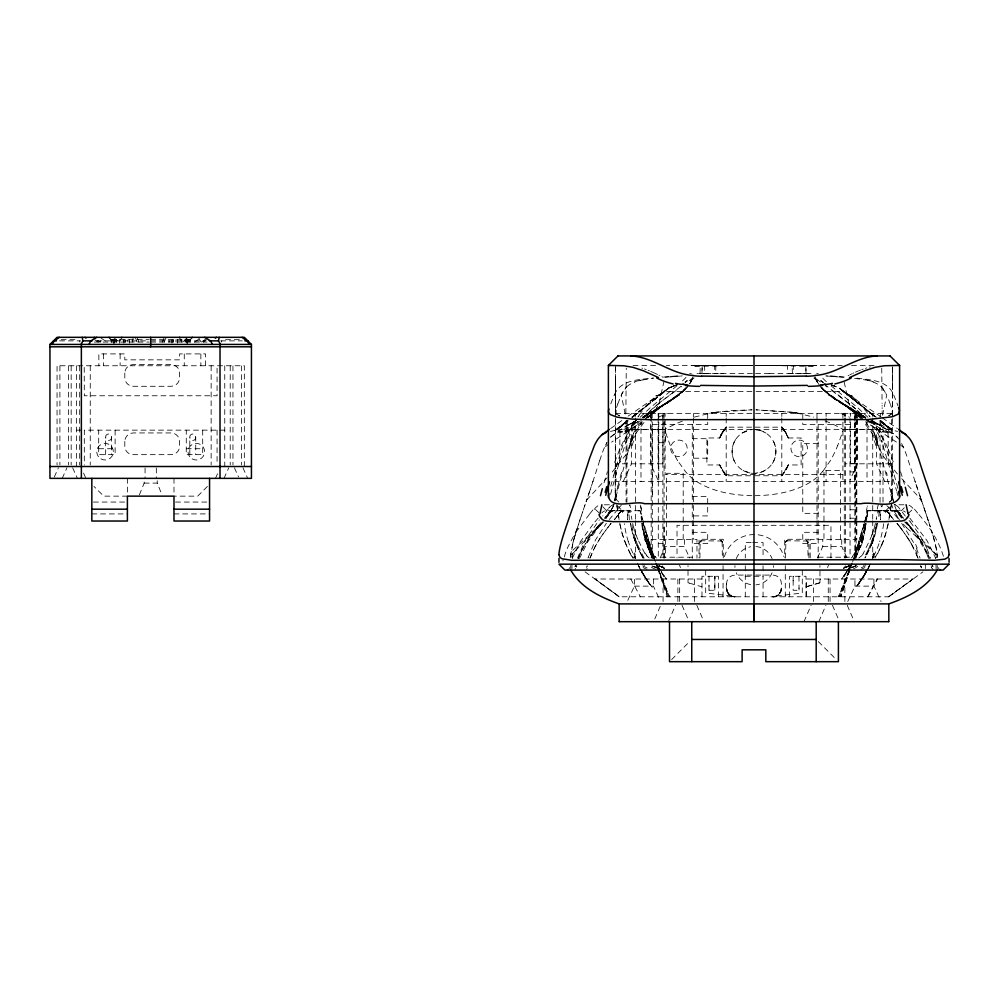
<?xml version="1.0" encoding="UTF-8"?>
<svg xmlns="http://www.w3.org/2000/svg" width="999" height="999" viewBox="0 0 999 999"><rect width="100%" height="100%" fill="white"/><g stroke="black" fill="none" stroke-linecap="round" stroke-linejoin="round"><path stroke-width="0.75" stroke-dasharray="5 3.75" d="M615.546 380.432L615.521 415.247M615.496 365.422L615.247 500.287L615.584 366.945M626.935 502.285L626.947 420.454M651.186 418.481L651.186 413.361L651.186 558.091M652.359 494.38L652.359 424.463L707.692 424.463L707.692 413.361M662.886 463.686L662.886 420.991M662.886 419.468L662.886 413.361L662.886 417.407M664.073 558.179L664.073 524.425M664.073 424.463L664.073 420.766M714.872 578.608L714.872 576.273L714.872 590.284L708.953 590.284L709.003 585.614M714.697 369.518L714.697 365.422M715.908 365.422L715.609 373.614M726.585 583.566C725.187 589.335 728.234 596.94 735.064 596.79A8.467 8.467 0 0 1 726.598 588.311L726.585 583.566A8.479 8.479 0 0 1 735.064 575.074L772.901 575.087A8.479 8.479 0 0 1 781.38 583.566C782.791 589.348 779.682 596.915 772.901 596.79A8.479 8.479 0 0 0 781.38 588.311C781.493 592.919 777.409 596.703 772.901 596.79M793.156 580.943L793.156 576.273L793.156 590.284L799 590.284L799.025 587.949M854.794 488.836L854.794 422.602M854.794 421.066L854.794 413.361L854.794 558.154M857.542 419.48L857.542 463.811L849.999 479.957M857.542 417.957C858.978 414.772 856.343 411.576 859.053 413.998M880.057 502.31L880.057 420.604M881.742 368.119L882.08 403.459M882.142 413.361L882.142 412.487M883.004 502.172L883.004 422.789M888.348 463.811L888.061 430.944M891.358 419.43L891.358 500.474A86.563 22.852 38.7 0 1 889.585 502.31M892.494 415.247L892.419 366.945L892.444 387.949M892.369 415.796L892.507 365.422M891.308 414.073L890.708 414.585L891.358 413.361M892.394 410.564L892.507 413.361L891.483 407.567M937.224 568.543L937.249 565.471M937.312 557.767L936.675 549.875L933.428 536.987M105.657 454.657L105.657 437.237C105.22 432.929 112.013 432.929 111.576 437.237L111.576 454.657M189.81 454.657L189.81 437.237C189.373 432.929 196.166 432.929 195.729 437.237L195.729 454.657M111.576 437.237C111.826 441.658 105.132 441.421 105.657 437.237M195.729 437.237C196.066 441.595 189.323 441.483 189.81 437.237M892.494 493.981L892.419 498.139L892.494 416.795M617.807 486.163L615.584 498.139L618.631 501.985M111.039 341.471L111.076 339.685M115.984 341.471L116.021 339.685M752.409 373.614L700.049 373.539L700.249 365.422M627.434 519.505L628.021 510.701L627.472 519.567M615.496 497.215L615.559 496.191A26.149 26.149 0 0 1 613.149 506.456M880.131 417.145L880.531 413.361M892.494 411.775L892.494 413.361M884.802 481.593L876.498 463.811L876.498 423.938L872.127 420.766M866.158 516.133L865.821 518.793M865.821 524.725L866.021 523.176M865.933 523.888L865.309 528.196M866.47 519.555L867.307 513.761L867.182 514.56M935.301 558.216A107.917 20.242 33.3 0 0 937.362 555.531L935.451 544.355L931.255 529.882M866.895 516.508L853.583 558.666L864.135 523.538M876.56 516.695L876.248 518.643M867.007 515.746L867.095 515.109M633.603 433.366A56.706 49.113 11.9 0 0 630.781 441.371L614.86 500.936M876.448 523.339L876.248 524.575M888.91 519.505L891.208 505.944M615.634 495.704L613.086 506.768L606.381 518.044M865.296 528.259L864.048 534.777M865.196 528.858L864.272 533.716M865.134 523.326L861.9 536.538M699.912 557.979L700.162 541.633M785.589 557.979L785.851 541.633M781.38 588.311L780.731 591.558L778.895 594.305L776.148 596.141M875.736 527.41L875.261 529.707A126.848 102.048 -1.1 0 1 874.4 533.366L874.113 534.265M893.143 500.936L877.222 441.371L881.38 421.079M882.579 415.284L886.737 394.992L881.368 386.688L882.142 387.487M652.359 558.091L652.222 413.361L655.856 409.478L658.915 404.145L663.823 382.043M875.361 523.301L875.261 523.776A126.848 102.048 -1.1 0 1 874.4 527.435L874.113 528.346M615.634 410.477L615.809 412.874L616.52 407.567M888.049 524.463L884.015 539.198L877.085 554.957M864.073 534.652L862.212 541.533M610.539 494.355L617.981 466.87L626.51 440.696L625.948 442.12L631.855 431.518L639.535 421.428M854.295 557.879L863.91 535.364L863.173 538.286M617.882 485.839L621.266 473.314M133.204 337.325L132.293 342.058M572.914 542.907L570.666 554.745L573.638 540.234M573.014 542.532L574.575 536.987M573.751 539.847L575.749 533.091M621.341 473.076L621.59 472.202M613.798 475.099L614.323 473.314A200.287 11.176 -69.7 0 1 624.138 441.408M855.119 554.495L864.21 523.476M864.51 522.415L867.931 510.739M574.7 536.563L576.598 530.357M864.585 522.052L867.681 511.663M576.898 565.859L576.573 566.883M575.761 565.734L575.511 566.458M854.232 558.129L862.674 540.022L858.016 552.372M564.385 556.893C566.858 545.666 574.65 536.75 577.971 525.998M576.898 529.408L579.308 521.89M599.762 460.464L602.022 453.621A57.13 16.808 -82.9 0 1 604.495 447.415L606.98 442.445L604.495 447.415L607.879 444.755M846.303 429.52L843.456 429.52L837.686 445.654M599.725 460.576L591.995 484.353M588.011 557.979L588.236 557.305M578.458 524.487L580.731 517.557M588.249 557.267L595.516 539.897L606.356 523.276M862.112 541.845L861.9 542.469M579.645 520.829L582.442 512.425M577.447 558.204L585.526 539.597L599.375 519.88M616.558 407.467L617.782 403.958M699.974 542.082L700.624 541.121M785.651 542.082L786.313 541.121M581.281 515.884L583.753 508.553M593.081 481.081L587.974 496.253M850.024 569.243L840.808 596.79L850.137 568.931M590.372 489.198L591.183 486.788M619.942 430.944L619.655 463.811M589.572 491.57L586.213 501.373M583.241 510.064L587.187 498.563M584.477 506.418L585.227 504.233M872.689 532.854L873.438 530.606A118.169 95.529 1.7 0 0 874.212 528.359M872.689 538.773L873.438 536.525A118.169 95.529 1.7 0 0 874.212 534.29M614.585 462.4L619.767 449.113A171.778 86.826 -39.5 0 1 627.085 434.59L635.376 420.754M827.584 567.607L828.471 565.122M624.15 441.371L629.695 430.107L637.05 420.567M854.133 557.517L865.658 525.874L852.646 561.663M617.807 403.883L622.34 392.595L626.635 386.688L621.266 394.992L625.436 415.284M850.499 567.519L852.11 563.136M873.238 540.247L877.634 523.201L875.486 533.304A118.194 94.443 0.1 0 1 873.988 538.136L872.614 541.858M871.877 535.114L871.515 536.051A162.2 131.418 3.7 0 1 870.079 539.535L863.623 552.672A26.099 19.755 72.9 0 1 863.036 553.633M871.877 541.046L871.515 541.982A162.2 131.418 3.7 0 1 870.079 545.466M590.009 558.104L595.092 546.528L602.06 535.164M860.676 540.022L857.704 547.202M860.676 545.953L859.377 549.188M572.277 558.216L580.257 541.808L594.193 522.727M589.959 558.129L593.656 549.413M873.026 540.784L871.977 543.468M876.485 424.001L869.305 420.829M162.437 342.058L164.273 337.325M164.273 342.058L166.121 337.325M579.445 558.466L588.011 541.408L602.709 521.977M872.626 557.679L874.162 553.746L872.402 558.279M578.209 558.678L580.831 552.385M578.359 558.179L579.957 554.308M852.085 563.074L838.511 596.79L849.812 568.893M872.402 542.395L869.405 549.3M676.198 390.472L659.377 402.784L656.306 408.853L646.977 419.006M850.374 567.507L851.51 564.71M750.524 475.761L726.198 475.761A36.076 36.076 0 0 1 719.617 464.96L706.892 464.96L706.892 437.974L719.617 437.974L726.198 427.172L754.008 427.172M139.373 494.83L144.168 483.104L144.168 480.731M858.366 551.535L855.706 557.767M857.142 548.551L855.132 553.046M857.142 554.482L856.031 557.03M871.752 543.993L869.03 550.087M854.457 557.729L863.91 535.364M870.104 545.466L867.894 550.374M654.77 618.943L660.701 605.269M668.393 621.678L675.499 605.269M803.983 621.678L811.101 605.269M818.793 621.678L825.898 605.269M881.43 545.766L874.762 558.491M719.617 437.974L726.198 427.172A36.076 36.076 0 0 0 719.617 437.974L721.091 434.677L720.566 435.764M54.271 477.047L58.417 467.819M62.213 478.359L66.945 467.819M215.472 478.359L218.431 471.778M224.001 478.359L228.746 467.819M614.323 394.992C620.391 379.445 639.622 379.782 653.446 377.897M120.18 340.871L120.729 339.672M580.282 553.658L581.68 550.674M633.491 433.329L634.79 430.656M854.495 558.041L862.674 540.022M873.713 556.431L877.359 548.064A154.97 123.614 -0.8 0 0 879.644 541.658M623.201 481.593L631.505 463.811L631.505 423.938L635.876 420.766M627.797 600.349L634.44 586.126L634.44 579.008M660.089 557.966L665.434 546.54L684.39 546.54L689.722 557.966M817.444 557.966L822.776 546.54L822.776 539.423M850.986 565.084L848.388 570.654L851.073 565.172L847.639 570.267M847.751 601.535L854.944 586.126L854.944 579.008M873.588 556.693L872.901 558.129L877.022 555.094M867.844 550.461L863.873 558.179M869.08 549.962L866.183 555.756M868.905 550.349L865.546 556.893M581.518 550.936L589.01 538.124L598.326 525.736M854.432 558.329L861.15 544.63L854.145 558.354M866.108 572.589L858.341 584.477L867.594 569.318L857.08 585.913L866.108 572.589L869.205 566.271M868.081 568.556L870.728 563.161M594.205 548.376L599.949 538.436M581.98 549.974L584.54 545.204M867.532 569.393L857.741 585.189L864.297 575.474L867.594 569.205L863.598 576.535L855.656 587.337M868.168 568.131L869.455 565.596M847.839 570.716L850.636 565.222M870.229 564.198L868.243 568.044L869.567 565.546L868.256 567.956L869.567 565.546L868.855 566.908M867.594 596.79L877.184 579.008M867.981 596.79L877.572 579.008M735.651 439.473C730.956 446.578 730.956 456.356 735.651 463.461M772.352 463.461C777.06 456.356 777.06 446.578 772.352 439.473M863.598 576.535L867.544 569.318M690.621 382.442L693.244 377.098M847.889 570.791L850.798 565.484M854.445 558.828L858.091 552.185L855.019 557.542M865.996 556.081L865.109 557.642M846.553 572.29L844.242 576.311L846.653 572.415M847.314 570.953L850.399 565.596M865.421 557.105L864.884 558.029M867.282 569.605L862.075 578.621L867.344 569.505M721.653 433.616L725.212 428.334M584.815 544.73L585.676 543.306M722.265 432.567L722.901 431.531M847.464 571.116L850.698 565.921M891.945 413.324L892.144 412.987A74.5 16.821 23.6 0 1 891.32 413.861M575.911 532.167L589.672 513.936M587.137 541.046L588.199 539.41M689.697 383.716L693.031 377.172M600.574 537.474L609.815 524.737M846.565 571.678L841.67 579.07L846.79 571.528M847.377 570.441L850.636 565.521M588.711 538.623L589.922 536.838M637.874 416.933L638.423 416.108M689.61 383.891L691.783 380.681L690.072 382.929M639.26 414.885L647.989 403.509L655.519 396.591M602.609 534.44L611.176 523.239M590.746 535.651L599.85 524.8A116.096 116.096 0 0 0 602.522 521.928M843.418 568.169L845.691 565.859M606.218 518.256L613.211 506.481A50.45 50.45 0 0 1 607.205 516.221L605.706 518.219M608.366 508.741L602.734 516.033M607.342 514.572L607.554 514.285A31.518 10.465 -85.3 0 1 608.291 513.399A33.367 11.039 -85.1 0 1 611.001 511.163M608.366 514.672L605.731 518.256M723.563 430.532L726.198 427.172M606.78 515.309L605.481 517.132M631.942 423.351L631.568 424.051L638.698 420.829M605.594 516.933L604.607 518.306M617.906 509.253L609.278 519.517M617.794 515.322L615.534 518.206M605.406 517.232L604.845 517.981M617.694 515.409L616.358 517.157M598.164 518.119L594.268 522.652M643.993 422.477L635.764 433.554L629.745 443.993L633.378 437L625.599 455.144L610.689 473.913M596.153 528.371L596.703 527.684M615.571 518.206L614.41 519.63L615.047 518.856M596.89 527.46L597.652 526.535M603.109 522.215L584.427 541.933M685.976 377.36L685.476 377.959A40.922 2.273 -37.4 0 1 682.879 380.557L681.655 381.68M610.064 524.5L611.026 523.389M822.739 471.453L830.294 460.764A117.932 117.932 0 0 0 837.637 445.629M586.663 500.087L607.142 477.734M597.939 526.248L601.598 522.002L600.624 523.164M603.446 521.815L570.704 555.494A107.917 20.242 -33.3 0 0 572.702 558.216M688.885 384.952L682.105 392.07L671.902 399.95M700.262 541.483L701.685 540.771L721.515 541.021M785.951 541.483L787.374 540.771L807.192 541.021M852.771 556.643L852.472 556.98A23.676 19.181 62.4 0 1 851.223 558.079M610.551 437.237L614.722 433.616L619.243 432.08M891.445 500.362L889.147 502.097M589.81 513.773L594.243 508.279L600.874 514.547M643.119 417.445L654.495 406.843L683.878 384.028M683.666 390.522L684.952 389.498L674.899 397.427L686.588 387.412M904.257 507.742L901.46 510.701L867.994 510.701L879.744 510.801M654.832 410.564L676.698 396.416L686.962 387.287C674.55 400.449 657.841 408.379 642.657 417.744L653.284 411.451M647.265 413.986L659.377 402.784M640.109 417.282L649.924 408.004L676.885 385.851M647.864 413.361L650.012 411.213M610.751 437.013L621.653 428.908L633.978 421.79L624.912 427.097L630.519 423.838M885.738 510.701L890.584 505.769M207.392 486.438L197.702 496.141L173.988 496.141M685.114 382.617L687.175 380.731L684.34 382.592M572.614 553.546L578.446 547.777M671.64 659.565L689.622 641.57M111.051 342.257L114.023 339.298M682.255 391.933L686.925 387.325M595.704 528.971L572.614 550.461L572.614 558.229M687.874 386.401L681.643 392.357L686.837 387.387M908.228 513.498L913.76 508.279L918.755 514.398M182.78 342.058L187.812 337.325M187.812 342.058L192.844 337.325M631.705 417.207L668.831 388.149L632.779 416.683M647.901 417.582L666.171 402.897L649.562 413.574M625.099 430.756L637.724 421.029M610.464 431.443L617.394 429.745L628.171 420.891M632.929 416.983L664.61 391.358M682.105 392.07L668.531 402.06L649.999 413.274L651.435 412.5M661.413 393.456L662.699 392.782A180.607 1.736 -24.8 0 0 663.448 392.357L668.643 388.311M627.409 421.191L616.745 429.832L627.509 421.178M632.142 417.357L664.123 391.421L666.42 391.62A151.224 0.699 -1 0 0 668.156 391.645M632.28 417.332L664.735 391.433L632.429 416.933M627.634 420.716L615.671 430.157L627.896 420.529M661.45 406.268L652.509 413.361L661.45 406.268L649.987 413.361L667.207 402.909M676.947 395.879L683.84 390.472L663.061 405.082L677.509 395.454M614.747 430.394L626.897 420.941M668.331 388.561L626.91 416.958M645.654 418.281L658.166 408.841M701.985 579.008L594.967 579.008L619.205 596.79L888.823 596.79L922.901 571.865M664.035 391.446L668.781 387.899L676.398 385.015L668.756 387.924M888.798 596.79L912.974 579.008L806.368 579.008L806.368 596.79M189.323 339.623L187.625 340.871L187.625 344.43M681.817 386.363L681.093 386.888M636.625 425.224L627.322 431.106L621.003 432.817M642.432 421.803L611.563 442.095M638.486 421.191L636.126 422.877L638.648 421.079M643.181 417.794L664.884 404.071M643.181 417.944L676.073 396.491L644.954 416.483M888.386 596.79L912.999 579.008M610.576 428.571L625.649 417.844M658.166 408.616L672.814 399.25L649.987 413.361L675.187 397.627L658.166 408.628L665.671 403.671M194.53 342.058L200.25 338.112M201.398 342.058L207.118 338.112M644.255 417.232L643.456 417.757M203.184 342.058L206.743 339.685M687.175 380.731L685.114 382.105L685.764 381.843M890.309 414.872L888.685 415.734L890.022 415.047M664.347 404.408L679.57 394.805L650.099 413.361M643.331 417.182L669.592 401.498M663.948 404.533L649.55 413.361L650.436 412.912M642.619 417.869L659.902 407.604M644.018 417.058L652.959 411.6L652.06 412.15M663.798 404.607L648.776 413.986M656.318 396.079L660.951 393.706M657.754 408.866L656.917 409.353M661.7 429.52L664.547 429.52L675.461 423.976A145.267 145.267 0 0 1 680.007 422.065L683.004 420.904M656.081 409.84L656.705 409.478M643.543 417.058L657.017 409.265M634.727 421.441L636.688 420.304A26.936 1.261 -28.5 0 1 635.164 421.166M848.988 565.671L843.793 568.056M865.821 565.696L860.788 567.994M626.348 426.036L635.364 421.041M647.664 414.597L643.219 417.045M647.265 414.61L655.819 409.94M643.056 416.858L653.421 411.226M647.065 414.735L646.241 415.172M644.03 416.358L642.632 417.107M742.007 433.116L750.012 429.907M765.996 469.817L762.075 471.853L755.331 473.276M856.767 565.671L849.824 568.169A48.264 36.176 31.3 0 0 851.273 567.744M847.589 566.57L845.579 567.457M848.089 375.661L849.038 375.187M700.774 541.021L701.685 540.771A1.773 1.773 0 0 0 699.912 542.544M786.45 541.021L787.374 540.771A1.773 1.773 0 0 0 785.589 542.544M855.431 565.971L855.581 565.896A33.741 26.636 44 0 0 855.856 565.609M849.987 374.712L851.885 373.801M658.766 417.058L667.27 413.361M852.821 373.364L853.77 372.927M855.444 372.177L857.929 371.116M668.781 387.899L676.685 385.04M858.566 370.854L860.476 370.092M855.619 566.233L851.21 567.619M853.458 566.833L851.947 567.382M861.75 369.605L863.111 369.118M845.491 567.482L844.118 567.956M756.106 391.596L839.834 391.645A151.224 0.699 1 0 0 841.583 391.62L843.993 391.458L875.861 417.357M865.371 368.344L866.807 367.894M628.558 429.882L625.174 430.731M677.222 384.727L673.351 385.926L676.473 384.94M806.443 586.7L820.341 582.717L820.341 579.008M805.993 586.838L807.379 586.538M807.342 586.438L817.881 583.329M694.23 417.12L711.463 412.912M677.472 384.69L668.893 387.987L676.573 385.015M818.006 583.291L819.954 582.717L819.954 565.646M851.26 567.794L849.937 568.144M628.746 429.832L630.144 429.682A216.933 1.461 0.6 0 1 632.704 429.582M869.43 367.145L870.391 366.895M638.636 380.819L640.209 380.444M676.81 385.015L673.801 385.726M622.777 431.281L619.892 431.93M709.64 413.261L710.351 413.124M642.607 379.957L653.346 378.346M711.138 412.962L714.123 412.475M711.625 412.874L713.398 412.575M623.438 510.751L623.326 510.764A35.627 11.863 -85.7 0 0 619.88 512.524M843.83 391.521L875.998 417.42L843.268 391.433L875.574 416.933M612.2 510.751L612.275 510.739A28.059 9.391 -87.1 0 1 612.612 510.701L614.435 510.701M713.636 412.537L731.106 410.664L752.097 409.827L715.696 412.25M887.312 432.767L881.018 431.256L872.115 425.761M809.153 373.414L768.343 373.614M809.502 373.376L810.988 373.376M689.735 373.389L691.345 373.364M680.494 376.074L680.656 376.061A55.207 2.135 -2.3 0 0 682.205 375.874M676.822 376.386L675.661 376.473M697.015 373.376L698.501 373.376M663.761 377.06L674.725 376.111A48.127 2.198 -2.6 0 0 680.931 375.387M776.46 596.003L802.284 593.006L802.284 570.079M670.541 376.86L671.303 376.81M617.394 429.745L658.016 429.508M816.658 373.364L818.268 373.389M851.685 396.079L845.304 392.782A180.607 1.736 24.8 0 1 844.555 392.357L839.172 388.149L876.31 417.207M624.25 510.701L618.98 510.701M612.799 510.701L612.512 510.714A27.073 9.066 -87.2 0 0 612.087 510.776A33.566 11.201 -86.2 0 0 607.504 513.811M632.729 429.582L649.1 429.483M755.082 495.704C775.037 495.317 795.891 491.833 812.799 480.606A50.749 50.749 0 0 0 822.676 471.403M705.968 373.651L718.493 373.601M695.167 366.009L752.459 365.434L666.42 365.422M706.38 373.651L705.344 373.663M694.667 365.896L752.484 365.434L691.558 365.459M699.625 373.651L704.969 373.663M900.499 513.811A33.566 11.201 86.2 0 0 895.916 510.714A27.073 9.066 87.2 0 0 895.491 510.714L895.354 510.714A28.059 9.391 87.1 0 1 895.691 510.726L895.778 510.751M694.455 365.859L752.472 365.422L692.27 365.522M639.547 510.714L606.543 510.701A33.766 11.351 -84.2 0 0 601.835 512.899M888.498 513.161L888.336 512.986A36.214 11.963 84.9 0 0 887.861 512.512L887.524 512.225A35.527 11.788 85.2 0 0 885.276 510.914L885.102 510.864A35.115 11.726 86.3 0 0 884.527 510.776L883.765 510.701L885.414 510.739L883.166 510.701L895.604 510.726M849.987 429.508L857.629 429.483M858.903 429.483L875.274 429.582M613.536 510.689A33.991 11.364 -86.4 0 1 613.973 510.701L615.396 510.701M628.908 510.701L628.908 510.701A29.296 1.523 83.9 0 0 628.521 512.637M894.929 510.701L892.144 510.701M61.176 339.685L75.799 339.685M111.051 339.685L149.188 339.685M150.699 339.685L190.334 339.685L190.347 341.471M225.587 339.685L240.21 339.685M59.54 340.871L80.669 340.871M96.778 340.871L148.351 340.871M150.699 340.871L205.482 340.871M220.717 340.871L242.282 340.871M79.92 342.058L79.583 340.871M94.306 342.058L149.201 342.058M150.699 342.058L207.08 342.058M221.191 342.058L221.803 340.871M812.836 366.009L755.556 365.434L816.782 365.434M633.079 365.422L657.317 365.422M813.348 365.896L755.519 365.434L842.132 365.422M851.485 365.422L874.887 365.422M82.705 365.759L57.055 365.759L57.055 464.96M755.594 373.614L769.917 373.614M788.611 373.601L802.659 373.663M751.897 391.596L668.618 391.645M615.559 413.361L892.332 413.361M858.141 413.361L829.994 395.142L844.942 405.082M850.062 424.463L802.771 424.463L802.771 413.361M755.157 427.172L781.805 427.172L783.266 428.933M751.585 429.545L651.036 429.52M755.207 429.545L884.377 429.545L891.021 429.782L897.539 431.443M76.623 430.144L82.855 430.144M224.763 430.144L84.316 430.144L84.316 464.997M787.936 436.85L788.386 437.974L781.805 427.172A36.076 36.076 0 0 1 788.386 437.974L801.111 437.974L801.111 464.96L788.386 464.96A36.076 36.076 0 0 1 781.805 475.761L754.008 475.761M692.282 438.686L707.692 438.686L707.692 458.191L692.282 458.191M658.291 442.682L665.396 442.682L665.396 424.463M818.181 443.419L802.771 443.419L802.771 513.349L818.181 513.349M98.689 448.726L115.122 448.726M186.264 448.726L202.697 448.726M850.062 463.436L854.794 463.436M662.325 463.811L616.108 463.811L616.096 481.593L891.895 481.593L891.907 463.811L845.691 463.811M850.062 471.903L854.794 471.903M842.894 474.475L665.109 474.475L665.109 417.944M144.168 483.104L157.218 483.104L162.013 494.83M127.397 496.141L103.684 496.141L93.993 486.438M692.282 496.416L707.692 496.416L707.692 515.909L692.282 515.909M93.382 502.06L125.849 502.06M175.537 502.06L208.004 502.06M604.358 504.782L613.973 504.782A33.991 11.364 -86.4 0 0 613.536 504.77M903.97 504.782L894.167 504.782A34.003 11.351 85.4 0 1 894.442 504.857L894.505 504.807A33.641 11.251 86.7 0 1 894.979 504.857M850.062 509.752L854.794 509.752M868.006 510.701L886.288 510.701M873.301 510.714L878.633 510.701M880.131 510.701L880.968 510.701M881.405 510.701L882.329 510.701M887.249 510.701L888.273 510.701M894.679 510.701L901.46 510.701A33.766 11.351 84.2 0 1 905.331 512.125M91.833 513.911L127.397 513.911M173.988 513.911L209.553 513.911M850.062 518.231L854.794 518.231M692.282 532.317L707.692 532.317L707.692 543.406L692.282 543.406M818.181 532.317L802.771 532.317L802.771 543.406L818.181 543.406M651.186 539.423L696.977 539.423L696.977 558.091M751.211 542.582L745.291 542.582L745.291 558.066M752.697 542.582L763.061 542.582L763.061 558.066M658.291 543.406L665.396 543.406M822.776 546.54L841.732 546.54L847.065 557.966M692.282 557.205L658.291 557.205L658.291 424.463M818.181 557.205L850.062 557.205L849.999 413.361M745.291 576.273L763.061 576.273M634.44 586.126L653.396 586.126L660.039 600.349M854.944 586.126L873.913 586.126L881.106 601.535M813.548 365.859L755.531 365.422L815.733 365.522M755.531 365.422L816.458 365.459M719.867 373.601L723.288 373.614M883.778 510.701L889.06 510.714M893.506 510.701L894.03 510.701A34.003 11.351 85.4 0 1 894.442 510.776L894.505 510.739A33.641 11.251 86.7 0 1 894.979 510.789M802.996 373.663L809.04 373.651M883.69 510.701L896.278 510.864M751.847 495.691C732.242 495.179 711.8 491.645 695.204 480.606A50.749 50.749 0 0 1 685.326 471.403L677.709 460.764M884.103 510.701L884.227 510.714A35.152 11.801 85.6 0 1 889.51 514.11M836.7 376.81L837.462 376.86M731.505 596.003L705.681 593.006L705.681 570.079M700.049 373.539L699.337 373.476M844.242 377.06L833.278 376.111A48.127 2.198 2.6 0 1 827.072 375.387M832.342 376.473L831.193 376.386M827.821 376.111L826.735 376.011M755.331 429.657L762.075 431.081L765.996 433.116M856.942 378.134C870.129 379.845 888.086 380.244 893.68 394.992M854.657 378.346L865.396 379.957M792.307 412.25L755.906 409.827L793.393 412.4M793.281 412.387L796.378 412.874M794.492 412.562L796.091 412.824M796.203 412.849L798.85 413.361M796.54 412.912L813.773 417.12M750.012 473.026L742.007 469.817M726.947 590.746C727.934 594.318 731.48 596.603 735.064 596.79M879.257 429.832L877.859 429.682A216.933 1.461 -0.6 0 0 875.299 429.582M867.794 380.444L869.367 380.819M888.273 431.968L893.468 433.728L897.851 437.724M888.198 431.955L879.42 429.882M831.318 385.04L839.222 387.899L844.005 391.471M831.193 385.015L839.26 387.924M894.979 504.895L895.291 504.982A33.941 11.301 85.7 0 1 896.041 505.194M894.979 510.814L895.291 510.901A33.941 11.301 85.7 0 1 896.041 511.126M657.642 568.044L652.347 566.233M658.728 568.156L651.236 565.671M657.754 567.894L656.793 567.619M806.58 540.796L807.704 541.483M720.903 540.796L722.027 541.483M831.53 384.94L839.197 387.949M831.842 385.077L834.49 385.839M689.572 583.179L701.985 586.838M689.435 583.141L688.011 582.717L688.011 565.646M664.61 568.181L662.2 567.37M832.08 385.127L834.652 385.926M659.515 566.108L664.173 568.056M641.92 368.119L642.632 368.344M644.442 368.956L646.253 369.605M655.444 567.17L653.821 566.545M824.999 420.904L827.996 422.065A145.267 145.267 0 0 1 832.554 423.976L843.456 429.52M822.239 381.843L822.889 382.105L820.828 380.731L822.901 382.617M647.215 567.994L642.182 565.696M844.167 405.032L851.061 409.215L831.305 396.416L821.078 387.325L832.816 397.627L857.629 412.987M648.164 370.342L649.437 370.854M840.733 413.361L849.337 417.107M650.711 371.378L652.559 372.177M653.046 372.39L658.016 374.712M663.024 377.235L661.937 376.698M658.965 375.187L659.927 375.661M618.856 502.097L615.846 499.125L615.509 493.981M838.386 401.286L865.371 417.107M877.971 424.026L881.655 426.036M854.595 411.226L864.947 416.858M844.18 382.043L848.838 403.459L851.223 408.154L855.506 413.361L841.695 402.784L850.599 409.215L842.332 403.671L860.476 414.473M865.346 417.357L857.179 412.849M858.653 413.474L850.599 408.991L857.592 412.924M850.599 409.028L859.952 414.185M876.061 423.351L877.035 424.138L871.652 420.479L879.445 424.825M618.169 415.159L619.567 415.846L618.094 415.122M856.88 412.674L852.372 410.102M877.484 423.838L883.091 427.097L874.025 421.79L894.068 434.115L898.85 439.036M819.13 384.952L814.859 377.585C824.799 397.727 847.901 405.844 865.384 417.757L838.411 401.498L850.986 409.265M852.209 410.015L851.398 409.54M848.101 407.604L865.946 417.919M858.016 413.361L832.816 397.627L837.512 400.774M871.652 420.479L873.276 421.441M855.057 411.6L863.985 417.058L843.119 404.071L863.985 417.058M871.702 422.777L866.995 419.38M865.396 417.869L841.832 402.897L860.102 417.582M843.656 404.408L828.433 394.805L863.049 416.483L862.474 416.108M820.828 380.731L823.663 382.592M842.045 403.259L823.051 389.498L833.116 397.427L831.93 396.491C851.223 408.591 873.488 419.368 882.055 442.12L881.493 440.696L896.665 490.996M94.643 339.685L98.202 342.058M729.008 594.243L731.817 596.141M896.44 442.095L865.571 421.803M852.484 396.591L860.014 403.509L868.743 414.885M101.136 338.112L106.856 342.058M97.702 340.484L99.987 342.058M870.291 421.029L882.829 430.731M881.093 416.958L839.36 388.311M882.354 417.844L897.427 428.571M594.967 579.008L619.168 596.79M585.064 571.865L619.58 596.79M831.805 390.472L855.731 409.053M826.91 386.888L825.486 385.839M830.494 395.454L831.056 395.879L824.163 390.472L831.056 395.879M836.101 399.95L825.898 392.07M112.637 340.035L113.761 340.871L113.761 344.43M112.737 340.122L112.063 339.623M855.494 413.361L846.553 406.268L862.349 418.281M881.106 420.941L893.256 430.394M846.553 406.268L850.599 409.415M843.443 391.645L875.224 416.683M880.107 420.529L892.332 430.157L880.369 420.716M900.124 444.755L903.508 447.415A57.13 16.808 82.9 0 1 905.981 453.633L907.392 457.817M843.456 391.358L875.723 417.332M839.672 388.561L843.618 391.783M831.118 385.851L858.079 408.004L867.894 417.282M807.342 541.121L807.991 542.082M721.653 541.121L722.314 542.082M826.348 381.68L825.124 380.557A40.922 2.273 37.4 0 1 822.527 377.959L821.615 376.848M824.125 384.028L853.508 406.843L865.796 418.406M647.702 556.755L646.778 555.831M616.758 414.135L617.295 414.585L615.921 413.074A74.5 16.821 -23.6 0 0 616.683 413.861M113.574 337.325L118.606 342.058M108.541 337.325L113.574 342.058M821.166 387.387L826.36 392.357L820.129 386.401M857.017 410.264L857.791 411.014M857.854 411.076L858.678 411.888M857.991 411.213L859.877 413.099M821.041 387.287L825.748 391.933M858.803 412.013L860.738 413.986M818.306 641.57L836.3 659.565M185.389 337.325L190.334 342.257M937.299 555.494L904.557 521.815M906.73 527.847L935.389 553.958L935.389 558.391M617.419 505.769L622.265 510.701M861.026 419.006L851.697 408.853L848.626 402.784M888.498 507.242L888.336 507.067A36.214 11.963 84.9 0 0 887.861 506.593L887.587 506.343A35.527 11.788 85.2 0 0 886.775 505.719M901.76 478.683L918.306 496.503L921.902 501.698M821.415 387.412L824.337 390.522M602.822 506.755L606.543 510.701M896.902 523.301L898.988 525.774M897.314 473.913L882.404 455.144L874.625 437L878.258 443.993L872.252 433.554L864.01 422.477M897.127 523.551L900.611 527.834M918.905 514.56C929.694 526.935 938.823 541.071 943.618 556.893M920.191 539.984L907.354 523.139M908.066 523.926L910.126 526.311M655.419 556.83L655.431 556.855A21.99 17.607 -67.1 0 1 655.007 556.381M907.716 523.551L906.368 522.002L907.154 522.902M870.953 420.567L879.744 432.417L883.853 441.371A200.287 11.176 69.7 0 1 893.668 473.264L894.205 475.099M905.344 522.04L910.164 527.659M905.269 516.033L899.15 508.091A32.93 10.902 85.1 0 0 898.638 507.542L898.363 507.142A33.591 11.139 85.2 0 0 896.041 505.319M888.923 507.717L898.538 519.28M888.923 513.648L893.531 519.542M910.314 526.535L911.076 527.46M893.581 519.592L890.371 515.534M909.115 520.467L910.164 521.74M882.791 388.211L886.862 395.304M911.263 527.684L911.812 528.371M910.189 521.765L918.818 533.666L924.874 544.118A322.053 158.441 0.6 0 1 927.06 549.013M910.189 527.697L918.818 539.585L924.874 550.037A322.053 158.441 0.6 0 1 927.06 554.932M781.805 427.172L784.44 430.532M909.839 518.119L926.86 540.384L935.726 558.216M814.772 377.098L816.683 381.231M912.187 528.833L919.892 539.535M899.312 526.173L907.392 537.387M899.088 513.936L902.01 517.907M782.791 428.334L786.35 433.616M900.873 528.184L901.41 528.871M903.421 518.319L901.36 515.559M903.158 517.981L902.596 517.232M901.672 529.22L910.027 541.52L914.722 550.287M901.722 523.376L914.722 544.355M890.271 515.409L889.497 514.348M652.31 587.337L643.668 575.474L638.761 566.271M633.241 558.491L631.056 555.232M901.647 515.946L900.524 514.373A31.518 10.465 85.3 0 0 899.687 513.399A33.367 11.039 85.1 0 0 896.965 511.163M198.464 337.325L200.974 342.058M662.312 565.859L663.798 567.969M901.622 518.044C893.381 509.178 893.218 497.152 890.196 486.163M897.801 517.37L896.777 515.859M656.917 565.234L660.327 570.267M661.188 571.528L666.296 579.07L661.4 571.678M869.58 416.108L870.141 416.933M727.235 591.558L726.585 588.311L727.235 591.558L729.07 594.305M660.589 570.441L657.167 565.484M641.87 572.589L649.625 584.477L640.371 569.318L650.886 585.913L640.446 569.393M920.204 540.009L929.794 558.678M907.679 537.824L908.253 538.711M644.767 553.284L637.899 539.547M920.316 540.184L921.115 541.421M872.639 420.754L880.931 434.59A171.778 86.826 39.5 0 1 888.261 449.113M908.69 539.398L911.862 544.667M921.328 541.77L926.91 551.898M657.28 565.921L660.501 571.116M661.313 572.415L663.723 576.311L661.425 572.29M785.114 431.531L785.751 432.567M643.119 558.029L641.97 556.081M643.144 558.129L642.544 557.105M644.13 558.179L637.899 545.466M640.684 569.605L645.903 578.621L640.384 569.205M649.712 551.81L652.959 557.542M657.567 565.596L660.651 570.953M642.457 556.893L638.811 549.825M911.937 544.792L918.006 558.129M630.781 579.008L640.371 596.79M785.576 432.28L788.386 437.974M817.382 382.442L814.972 377.172M649.874 552.185L653.521 558.828L645.292 540.022L653.733 558.129M641.82 555.819L639.822 551.923M901.597 443.506L903.508 447.415L901.985 444.243M653.109 553.496L648.451 542.807M653.221 557.529L647.664 546.915L648.975 549.962M639.11 566.908L638.398 565.546L639.722 568.031L637.737 564.198M873.213 430.656L874.512 433.329M630.981 555.094L626.573 545.766M638.511 565.596L639.797 568.131M656.93 565.372L659.577 570.654L656.98 565.084M722.115 541.633L722.377 557.979M807.804 541.633L808.054 557.979M637.25 563.161L639.884 568.556M639.285 550.749L639.66 551.523M638.923 549.962L634.015 538.136A118.194 94.443 -0.1 0 1 632.517 533.304L630.332 523.201L630.694 525.124M638.686 549.562L636.9 545.591M652.522 558.204L651.211 555.369M927.134 552.385L929.607 558.179M652.347 557.842L650.511 553.696M180.657 339.672L181.206 340.871M645.292 540.022L653.471 558.041M242.969 467.819L247.702 478.359M234.44 467.819L238.586 477.047M83.541 473.089L85.914 478.359M72.64 467.819L77.385 478.359M888.236 449.113L893.418 462.4M847.227 605.269L854.345 621.678M832.429 605.269L839.547 621.678M696.84 605.269L703.945 621.678M682.03 605.269L689.148 621.678M649.2 550.499L649.562 551.436M649.075 550.312L649.4 551.061M641.945 523.176L644.055 535.364L653.671 557.879M649.5 551.211L649.987 552.335M651.136 555.107L650.112 552.759M648.801 549.55L648.451 548.738M636.663 545.067L635.564 542.395M644.055 535.364L653.508 557.729M927.122 549L930.581 558.254M927.122 554.932L928.558 558.466M916.358 548.064L920.067 558.179M916.358 553.983L918.081 558.329M670.317 445.654L664.547 429.52M656.455 564.71L657.592 567.507M655.881 563.074L669.455 596.79L658.154 568.893L668.231 596.79L658.004 568.98M888.623 399.725L890.196 403.883M635.352 541.858L634.939 540.784M633.803 553.746L635.576 558.279M137.113 337.325L138.948 342.058M135.265 337.325L137.113 342.058M647.589 540.671L642.881 523.326M647.589 546.59L643.331 531.718M655.319 561.663L642.669 528.259L654.258 558.878M636.126 535.114L636.638 536.438A163.711 132.73 -4 0 0 637.936 539.535M636.126 541.046L636.638 542.37A163.711 132.73 -4 0 0 637.936 545.466M634.74 540.247L634.34 539.16M655.856 563.136L657.467 567.519M890.446 404.558L891.445 407.467M679.545 565.122L680.419 567.607M634.153 538.623L630.806 525.986M635.314 532.854L633.753 527.834M635.314 538.773L633.753 533.766A126.448 101.711 1.2 0 1 632.779 529.707M921.34 500.087L918.705 492.357M920.816 498.563L925.374 511.838M922.564 503.608L923.413 506.106M920.291 497.027L916.008 484.353M924.05 507.954L930.344 526.985M925.761 513.011L926.722 515.884M917.894 489.985L907.542 458.254M657.829 568.931L667.157 596.79M927.097 517.007L928.358 520.829M914.922 481.081L915.471 482.729M653.571 556.193L654.382 558.666L641.146 516.958L653.571 556.193L640.147 511.051A25.986 0.699 83.9 0 1 640.996 515.009M931.38 566.733L931.08 565.784M928.708 521.89L931.692 531.281M932.454 566.458L932.242 565.734M932.254 533.091L931.98 532.192M932.791 534.865L933.316 536.563M920.741 566.346L920.641 566.021M886.413 472.202L886.662 473.076M886.737 473.314L886.925 473.976M887.299 475.299L887.112 474.637M644.555 537.237L644.255 536.001M896.965 492.182L897.726 495.429M632.742 529.707L631.555 523.339M619.954 524.463L622.389 534.328L626.972 546.703L631.543 556.168L635.164 558.266L630.644 548.064A154.97 123.614 0.8 0 1 628.359 541.658M632.667 523.451L632.742 523.776A126.448 101.711 1.2 0 0 633.791 527.822M626.623 421.079L630.781 441.371M616.795 505.944L619.093 519.505M643.256 531.331L643.106 530.556M643.044 530.169L642.881 529.258M631.88 519.418L631.356 516.121M641.158 510.801L641.158 510.839A22.615 0.924 84.6 0 1 641.208 511.201L641.221 511.288M641.158 516.733L641.158 516.77A22.615 0.924 84.6 0 1 641.208 517.132L641.221 517.207M570.704 555.494L570.666 554.795L570.691 557.767M642.245 519.193L641.82 515.909M642.195 524.8L642.007 523.314M808.029 542.245L808.054 542.544A1.773 1.773 0 0 0 806.28 540.771M722.352 542.245L722.377 542.544A1.773 1.773 0 0 0 720.591 540.771M892.369 495.704L892.681 499.363M792.394 373.614L792.095 365.422M880.494 519.567L879.944 510.701L880.531 519.505M882.866 413.361L882.891 414.123M704.532 365.422L704.819 373.663M185.364 339.685L185.402 341.471M882.105 406.106L882.105 405.319M882.117 407.692L882.129 408.566M570.754 565.471L570.779 568.543M882.142 410.739L882.142 411.613M625.861 413.361L626.261 368.119M936.026 564.16L936.026 568.606M925.349 564.16L925.349 568.606M873.913 579.008L873.913 586.126M872.726 413.361L872.726 416.483M872.726 418.032L872.726 519.18M872.726 520.741L872.726 558.091M867.02 419.78L867.02 481.593M856.83 413.361L856.83 418.481M856.83 419.592L856.83 519.855M856.83 520.754L856.83 539.423L810.189 539.423L810.189 558.091M856.131 413.361L856.131 418.032M856.131 419.592L856.131 519.18M856.131 520.741L856.131 558.091M855.644 413.361L855.644 558.404M850.599 413.361L850.599 416.421M850.599 422.54L850.599 463.811M845.466 413.361L845.466 416.483M845.466 418.032L845.466 519.18M845.466 520.741L845.466 558.091M844.867 579.008L844.867 602.484M844.28 413.361L844.28 416.483M844.28 418.032L844.28 519.18M844.28 520.741L844.28 558.091M842.894 413.361L842.894 481.593M841.732 539.423L841.732 546.54M840.546 539.423L840.546 470.379L823.975 470.379L823.963 539.423M830.956 557.942L830.956 525.299L677.01 525.299L677.01 557.942M830.057 579.008L830.057 602.484M828.271 579.008L828.271 602.484M826.098 413.361L826.098 416.471M826.098 418.019L826.098 481.593M818.181 424.463L818.181 519.18M818.181 520.641L818.181 558.341M816.995 413.361L816.995 417.682M816.995 418.032L816.995 519.767M816.995 520.754L816.995 539.423M813.461 579.008L813.461 602.484M808.94 557.942L808.94 539.285L784.702 539.285L784.702 557.942M805.993 596.79L805.993 576.273L789.56 576.273L789.56 596.79M798.963 576.273L799.025 590.284M793.306 365.422L793.306 369.518M787.424 365.422L787.424 369.518M785.289 565.684L785.289 596.79M781.805 413.361L781.805 416.471M781.805 417.969L781.805 481.593M763.061 565.809L763.061 596.79M745.291 565.809L745.291 596.79M726.198 413.361L726.198 416.471M726.198 417.969L726.198 481.593M723.264 557.942L723.264 539.285L699.025 539.285L699.025 557.942M723.064 565.684L723.064 596.79M718.406 596.79L718.406 576.273L701.985 576.273L701.985 596.79M714.809 576.273L714.809 590.284M709.003 576.273L709.003 590.284M694.467 579.008L694.467 602.484M693.468 413.361L693.468 416.958M693.468 418.032L693.468 519.193M693.468 520.754L693.468 539.423M692.282 424.463L692.282 558.341M684.39 539.423L684.39 546.54M683.204 539.423L683.204 473.301L666.633 473.301L666.608 539.423M679.657 579.008L679.657 602.484M677.871 579.008L677.871 602.484M665.434 539.423L665.396 557.205M665.109 413.361L665.109 416.421M664.073 413.361L664.073 558.104M663.074 579.008L663.074 602.484M662.886 418.756L662.886 558.216M658.766 413.361L658.766 481.593L650.461 463.811L650.461 419.48M658.166 413.361L658.166 416.421M658.166 417.957L658.166 463.811M653.396 579.008L653.396 586.126M650.461 413.361L650.461 417.957M640.983 419.78L640.983 481.593M635.626 413.361L635.626 416.483M635.626 418.032L635.626 519.18M635.626 520.741L635.626 558.091M626.073 420.304L626.073 502.247M571.977 564.16L571.977 568.606M244.33 466.508L244.33 365.759L84.216 365.759L84.316 395.766L217.07 395.766L217.07 365.759M241.483 365.909L241.483 464.96M232.954 365.909L232.954 464.96M230.22 365.909L230.22 464.96M224.763 365.759L224.763 466.508M217.07 430.144L217.07 464.997M211.139 365.759L211.139 464.96M205.532 365.759L205.532 353.908L179.595 353.908L179.595 359.84L124.8 359.84L124.8 353.908L98.864 353.908L98.864 365.759M202.697 430.144L202.697 454.657L186.264 454.657L186.264 430.144M200.861 353.908L200.861 365.759M189.922 339.685L189.922 342.058M186.788 339.685L186.788 343.244M184.977 339.685L184.977 342.058M184.266 353.908L184.266 365.759M181.843 339.685L181.843 342.058M177.485 339.685L177.485 343.244M175.961 339.685L175.961 342.058M173.988 478.359L173.988 494.655M173.439 339.685L173.439 342.058M172.015 339.685L172.015 343.244M169.093 340.871L169.093 342.058M157.218 480.731L157.218 483.104M156.319 467.994L156.319 478.359M145.067 467.994L145.067 478.359M129.37 339.685L129.37 343.244M127.947 339.685L127.947 342.058M127.397 478.359L127.397 494.655M125.424 339.685L125.424 342.058M123.901 339.685L123.901 343.244M120.13 353.908L120.13 365.759M119.543 339.685L119.543 343.244M116.408 339.685L116.408 342.058M115.122 430.144L115.122 454.657L98.689 454.657L98.689 430.144M114.598 339.685L114.598 343.244M111.463 339.685L111.463 342.058M103.534 353.908L103.534 365.759M100.412 340.871L100.412 342.058M90.247 365.759L90.247 464.96M79.695 365.909L79.695 464.96M76.623 365.759L76.623 466.508M71.166 365.909L71.166 464.96M68.431 365.909L68.431 464.96M59.903 365.909L59.903 464.96M783.628 429.607A40.447 37.737 -7.6 0 1 788.336 437.987M788.236 464.922A37.637 35.452 -12.6 0 1 781.655 475.649M726.348 475.649A37.637 35.452 12.6 0 1 719.767 464.922M719.667 437.987A40.447 37.737 7.6 0 1 724.375 429.607M820.329 381.98A49.688 2.672 33.1 0 1 814.897 377.31M873.763 432.467A181.556 5.819 71.5 0 1 878.733 448.651M874.4 433.366A56.706 49.113 -11.9 0 1 877.234 441.371M871.815 432.417A197.203 7.792 71.2 0 1 875.911 445.679M890.821 494.567A53.384 13.624 42.6 0 1 891.158 500.099M872.989 382.08A62.288 31.718 -32.8 0 1 881.243 386.775M869.667 380.694A64.123 20.392 -8.1 0 1 873.463 381.78M865.559 379.882A79.283 24.6 -7.4 0 1 867.956 380.382M843.506 377.247A68.257 2.348 2.6 0 1 837.836 376.86M837.187 376.81A61.326 2.173 2.5 0 1 832.829 376.486M831.692 376.386A57.08 2.123 2.5 0 1 828.321 376.111M827.334 376.011A55.207 2.135 2.3 0 1 825.798 375.874M851.51 395.454A58.317 16.808 68.5 0 1 852.297 395.916M868.755 415.109A81.668 21.891 65.8 0 1 869.592 416.333M900.549 471.74A247.078 42.008 61.7 0 1 904.432 484.315M893.68 394.992A168.956 9.703 61.4 0 1 897.926 405.756M894.18 475.037A151.586 9.603 69.1 0 1 897.926 488.861M873.588 552.971A29.795 18.644 85 0 1 872.764 554.782M889.122 517.42A35.302 0.799 -82.7 0 1 891.383 504.782M888.248 523.214A160.027 127.884 -1.9 0 1 884.04 539.198A158.292 126.299 -2.6 0 1 881.53 545.804M909.053 505.257A39.473 13.087 81.9 0 1 913.71 509.278M883.653 523.738A159.965 127.822 0 0 1 879.707 541.67M865.196 563.798A31.106 21.179 80.4 0 1 863.611 565.521M864.859 567.532A43.119 32.255 42.3 0 1 861.138 569.33M939.16 569.243A30.057 3.896 86.5 0 1 938.448 567.644M884.814 511.163A29.645 1.548 -85.4 0 1 885.539 512.637M879.12 510.764A29.296 1.523 -83.9 0 1 879.482 512.637M879.682 511.101A29.92 0.799 -83.5 0 1 879.719 510.951M933.128 569.592A30.22 4.221 86.8 0 1 932.442 568.381M817.557 380.831A65.422 1.648 35 0 1 813.91 377.997M858.79 415.359A90.747 74.301 6.3 0 1 863.049 419.667M865.996 423.064A90.747 74.301 6.3 0 1 871.865 431.193M693.106 377.31A49.688 2.672 -33.1 0 1 687.674 381.98M629.27 448.651A181.556 5.819 -71.5 0 1 634.24 432.467M632.092 445.679A197.203 7.792 -71.2 0 1 636.188 432.417M616.171 495.292A46.491 11.863 -42.6 0 0 615.896 497.889A47.365 12.125 -42.4 0 1 616.058 495.804M626.76 386.775A62.288 31.718 32.8 0 1 635.014 382.08M634.54 381.78A64.123 20.392 8.1 0 1 638.336 380.694M640.047 380.382A79.283 24.6 7.4 0 1 642.444 379.882M670.167 376.86A68.257 2.348 -2.6 0 1 665.222 377.197M675.174 376.486A61.326 2.173 -2.5 0 1 670.816 376.81M679.682 376.111A57.08 2.123 -2.5 0 1 676.311 376.386M655.706 395.916A58.317 16.808 -68.5 0 1 656.505 395.454M638.411 416.333A81.668 21.891 -65.8 0 1 639.248 415.109M604.02 482.804A247.078 42.008 -61.7 0 1 607.454 471.74M610.764 403.896A168.956 9.703 -61.4 0 1 614.323 394.992M610.764 486.163A151.586 9.603 -69.1 0 1 613.836 475.037M635.239 554.782A29.795 18.644 -85 0 1 634.427 552.971M616.62 504.782A35.302 0.799 82.7 0 1 618.881 517.42M619.755 523.214A160.027 127.884 1.9 0 0 623.963 539.198A158.292 126.299 2.6 0 0 626.473 545.804M594.293 509.278A39.473 13.087 -81.9 0 1 599.4 505.094M563.224 559.69A24.163 2.897 -85.6 0 1 562.924 560.851M628.296 541.67A159.965 127.822 0 0 1 624.363 523.738M644.392 565.521A31.106 21.179 -80.4 0 1 642.807 563.798M646.865 569.33A43.119 32.255 -42.3 0 1 643.144 567.532M569.555 567.644A30.057 3.896 -86.5 0 1 568.843 569.243M622.464 512.637A29.645 1.548 85.4 0 1 623.189 511.163M628.284 510.951A29.92 0.799 83.5 0 1 628.321 511.101M575.561 568.381A30.22 4.221 -86.8 0 1 574.875 569.592M694.093 377.997A65.422 1.648 -35 0 1 690.446 380.831M636.138 431.193A90.747 74.301 -6.3 0 1 642.007 423.064M644.954 419.667A90.747 74.301 -6.3 0 1 649.213 415.359M677.659 460.789A117.932 117.932 0 0 1 670.366 445.629M850.524 429.508A140.447 0.624 0.1 0 1 846.84 429.52M661.163 429.52A140.447 0.624 -0.1 0 1 657.479 429.508M871.702 423.414A32.355 4.058 38.1 0 1 868.069 420.616M885.526 430.045A20.542 4.158 27.1 0 1 887.636 432.917M879.769 424.088A23.939 4.833 19.3 0 1 888.86 431.206M885.913 428.396A25.474 3.484 23.4 0 1 884.327 428.022M875.898 423.813A26.936 2.173 29 0 1 873.713 422.689M863.124 417.632A12.163 1.099 32.8 0 1 856.717 412.562M642.007 423.126A32.355 7.318 -38.7 0 1 636.413 427.385M618.406 431.019A25.474 3.434 -29.8 0 1 618.319 430.482M623.726 429.67A23.939 2.922 -23.8 0 1 634.315 423.888M622.327 432.167A20.417 4.096 -19.7 0 1 619.318 431.168M576.485 565.634A29.97 3.721 -83.9 0 1 576.173 566.583M576.56 566.608A28.971 3.834 -85.9 0 1 576.435 566.995M608.841 513.873A31.831 10.664 -85.6 0 1 609.278 513.349M609.29 513.611A33.754 11.139 -85 0 1 612.712 510.951L612.824 510.876A33.754 11.251 -86 0 1 613.461 510.764M629.57 512.087A33.729 0.887 82.4 0 1 629.595 512.225M629.407 510.701A28.334 0.774 84 0 1 629.457 510.739M629.495 510.926A29.271 0.774 83.5 0 1 629.582 511.276M629.657 511.85A29.221 0.749 83.3 0 1 630.219 512.524M635.988 541.083A136.339 110.964 -6.4 0 1 635.177 538.811M653.721 566.72A35.102 27.81 -45.8 0 1 651.985 565.859M656.53 568.019A43.169 32.68 -33.1 0 1 655.194 567.544M855.356 565.884A37.712 29.283 38.4 0 1 853.383 566.72M872.577 538.748A136.588 110.989 5.4 0 1 871.752 541.008M876.41 524.587A146.878 117.795 -3.1 0 1 875.911 527.435M877.659 513.086A29.183 1.086 -83.3 0 1 878.521 511.263M896.041 511.238A33.591 11.139 85.2 0 1 898.301 513.049L898.638 513.386A32.93 10.902 85.1 0 1 899.075 514.01M931.567 567.744A28.384 3.909 86.6 0 1 931.405 567.307M931.88 568.281A30.37 3.909 85.5 0 1 931.592 567.544M921.415 567.882A28.946 3.684 85.5 0 1 920.853 566.196M915.621 550.274A314.21 152.397 7.4 0 1 917.194 553.983M888.511 513.086A35.265 11.688 85 0 1 888.935 513.561M867.482 511.975A26.049 0.724 -85.1 0 1 867.332 516.346M867.469 512.087A26.211 0.699 -83.9 0 1 867.919 510.939M865.596 524.812A157.867 122.889 -35.2 0 1 865.171 527.684M862.299 542.682A114.073 93.319 50.9 0 1 861.038 546.166M849.2 565.721A26.111 21.354 54.8 0 1 847.676 566.633M662.362 567.107A31.493 24.9 -37.1 0 1 660.814 566.47M660.227 566.333A25.137 20.455 -48.5 0 1 658.89 565.621M648.663 548.476A107.417 84.191 -60.7 0 1 647.889 546.503M642.532 529.233A154.795 121.291 34.2 0 1 641.907 525.087M640.996 512.724A22.577 1.511 85.6 0 1 641.321 514.16M623.426 511.101A37.4 12.45 -84.2 0 1 624.063 510.914M619.892 512.749A36.389 12 -84.8 0 0 619.455 513.199L619.043 513.698A33.167 11.051 -85.3 0 0 618.493 514.423M587.175 568.456A28.247 3.871 -86.6 0 1 586.613 569.517M608.841 507.954A31.831 10.664 -85.6 0 1 609.278 507.43M609.29 507.679A33.754 11.139 -85 0 1 612.712 505.019L612.824 504.945A33.754 11.251 -86 0 1 613.461 504.845M629.657 505.694A29.221 0.749 83.3 0 1 630.419 507.704M631.106 511.101A27.11 1.898 84.8 0 1 631.218 511.75M635.988 535.152A136.339 110.964 -6.4 0 1 635.177 532.892M646.241 554.72A26.224 19.893 -72.6 0 1 645.042 552.996M646.828 555.769A26.661 20.742 -67.2 0 1 646.166 555.007M649.188 557.942A29.858 23.701 -57.9 0 1 647.752 556.693M860.788 556.443A29.046 23.114 54.4 0 1 858.853 557.991M863.223 553.833A26.548 20.804 64.9 0 1 861.163 556.206M872.577 532.817A136.588 110.989 5.4 0 1 871.752 535.077M876.41 518.656A146.878 117.795 -3.1 0 1 876.248 519.605M877.297 509.09A29.183 1.086 -83.3 0 1 878.446 504.87M915.621 544.343A314.21 152.397 7.4 0 1 917.194 548.064M888.511 507.155A35.265 11.688 85 0 1 888.935 507.629M866.358 512.587A24.863 0.687 -85.1 0 1 867.619 506.381M865.596 518.893A157.867 122.889 -35.2 0 1 865.459 519.842M862.299 536.75A114.073 93.319 50.9 0 1 861.038 540.234M854.694 552.672A22.065 16.733 77 0 1 852.509 556.306M656.468 558.079A23.651 19.331 -54.8 0 1 655.307 556.992M654.82 556.605A22.078 17.458 -70.3 0 1 652.822 553.758M648.663 542.544A107.417 84.191 -60.7 0 1 647.889 540.571M640.996 506.793A22.577 1.511 85.6 0 1 641.695 510.314M640.259 505.107A25.999 0.737 83.7 0 1 640.996 509.078M619.88 506.593A35.627 11.863 -85.7 0 1 621.328 505.494M619.892 506.83A36.389 12 -84.8 0 0 619.455 507.28L619.043 507.767A33.167 11.051 -85.3 0 0 618.493 508.503M897.002 515.684A30.257 30.257 0 0 1 890.996 500.511M906.767 527.797A91.134 91.134 0 0 1 902.397 523.164M899.425 519.617A91.134 91.134 0 0 1 897.739 517.42M882.404 504.845A3.909 0.799 90 0 1 881.692 506.905A3.909 0.799 90 0 1 880.993 504.795M724.387 556.718A31.106 31.106 0 0 1 783.965 556.718M773.438 565.684A19.256 19.256 0 0 1 773.351 567.407M772.077 572.764A19.256 19.256 0 0 1 755.906 584.865M750.674 584.615A19.256 19.256 0 0 1 736.263 572.764M734.989 567.407A19.256 19.256 0 0 1 734.914 565.684M736.263 558.591A19.256 19.256 0 0 1 750.674 546.74M755.906 546.49A19.256 19.256 0 0 1 772.077 558.591M781.268 588.324A12.575 9.103 -10.8 0 1 779.158 594.318M933.041 566.808A30.07 3.746 84.3 0 1 932.442 564.847M895.778 510.889A34.028 11.264 85 0 1 896.965 511.388M879.008 511.476A29.62 0.812 -84.6 0 1 878.608 519.88M857.804 566.346A39.448 31.281 49.6 0 1 852.122 569.418M776.523 596.053A5.32 3.109 -2.5 0 1 772.901 596.903M921.34 567.469A28.372 3.546 84.8 0 1 920.903 566.171M920.928 566.233A26.399 3.609 86.5 0 1 920.828 565.859M866.445 520.729A22.49 0.949 -84.6 0 1 866.757 518.281M863.673 538.573A80.882 62.575 61.1 0 1 863.148 540.322M849.325 565.546A25.35 20.517 62.8 0 1 846.665 567.245M846.515 566.957A31.106 24.725 38.5 0 1 844.517 567.707M844.043 568.344A38.174 24.825 15.2 0 1 843.531 568.506M728.808 594.318A12.575 9.103 10.8 0 1 726.71 588.324M575.524 564.847A30.07 3.746 -84.3 0 1 574.924 566.808M611.001 511.388A34.028 11.264 -85 0 1 612.187 510.889M629.358 519.88A29.62 0.812 84.6 0 1 628.958 511.476M655.844 569.418A39.448 31.281 -49.6 0 1 650.162 566.346M735.064 596.903A5.32 3.109 2.5 0 1 731.443 596.053M587.062 566.171A28.372 3.546 -84.8 0 1 586.638 567.469M587.137 565.859A26.399 3.609 -86.5 0 1 587.037 566.233M618.456 514.11A35.152 11.801 -85.6 0 1 623.738 510.726M641.208 518.281A22.49 0.949 84.6 0 1 641.533 520.729M644.817 540.322A80.882 62.575 -61.1 0 1 644.305 538.573M661.438 566.97A23.714 18.269 -75 0 1 658.878 565.159M663.461 567.707A31.106 24.725 -38.5 0 1 661.463 566.957M664.435 568.506A38.174 24.825 -15.2 0 1 663.923 568.344M124.8 441.433L124.8 446.166A8.479 8.479 0 0 0 127.285 452.172A8.467 8.467 0 0 0 133.279 454.657L171.116 454.657A8.467 8.467 0 0 0 177.11 452.172A8.479 8.479 0 0 0 179.595 446.166L179.595 441.433A8.467 8.467 0 0 0 171.116 432.942L133.279 432.942A8.479 8.479 0 0 0 124.8 441.433M124.8 373.064L124.8 377.809A8.467 8.467 0 0 0 133.279 386.288L171.116 386.288A8.479 8.479 0 0 0 179.595 377.809L179.595 373.064A8.467 8.467 0 0 0 171.116 364.585L133.279 364.585A8.479 8.479 0 0 0 124.8 373.064M702.185 365.422L701.96 373.626L702.185 365.422M615.634 411.925L615.521 413.361L615.634 411.925M849.849 568.931L839.734 596.79L849.962 568.98M788.386 464.96L781.805 475.761L788.386 464.96M627.185 421.278L616.333 429.97L627.222 421.303M639.984 510.701L638.186 510.726L639.959 510.701M891.67 429.97L880.781 421.303L891.67 429.97M891.258 429.832L880.506 421.178L891.258 429.832M890.621 429.745L879.832 420.891L890.621 429.745M726.198 475.761L719.617 464.96L726.198 475.761M806.043 373.626L805.818 365.422L806.043 373.626M192.17 458.878A8.292 8.292 0 0 0 204.62 451.698A8.292 8.292 0 0 0 192.17 444.505A8.292 8.292 0 0 0 192.17 458.878M100.911 458.878A8.292 8.292 0 0 0 113.362 451.698A8.292 8.292 0 0 0 100.911 444.505A8.292 8.292 0 0 0 100.911 458.878M743.044 470.454A21.928 21.928 0 0 0 775.923 451.473A21.928 21.928 0 0 0 743.044 432.48A21.928 21.928 0 0 0 743.044 470.454M674.762 455.569A8.292 8.292 0 0 0 687.212 448.376A8.292 8.292 0 0 0 674.762 441.196A8.292 8.292 0 0 0 674.762 455.569M794.43 455.169A8.292 8.292 0 0 0 807.479 449.125A8.292 8.292 0 0 0 795.728 440.859A8.292 8.292 0 0 0 794.43 455.169"/><path stroke-width="1.5" d="M94.393 338.024L94.393 337.325M890.009 355.931L899.612 365.422L899.6 497.564C892.294 509.615 872.876 501.136 861.088 503.696L644.355 503.696C636.276 499.937 609.815 510.764 608.541 495.704M753.995 603.896L753.995 621.678L754.008 355.931M608.403 497.564L608.391 365.422L617.994 355.931M949.05 554.62L948.088 557.317L944.992 559.14L934.415 560.289L896.253 559.627L571.678 560.289L562.037 558.766L559.915 557.317L558.953 554.62M599.962 513.886L601.898 504.695M220.317 344.43L218.519 340.871L219.168 337.325M605.144 492.27L606.73 486.725M121.428 338.162L121.816 337.325M81.069 344.43L82.867 340.871L82.218 337.325M88.936 344.43L90.847 340.871L96.778 337.325M907.542 517.532L905.544 519.592A125.512 29.72 35 0 1 901.91 520.991L884.702 521.665L613.461 521.64M937.212 570.079C926.972 587.862 907.442 597.315 888.823 603.896L888.823 621.678M51.936 344.43L54.495 340.871L59.353 337.325M49.95 344.43L57.055 337.325L244.33 337.325L251.436 344.43L251.436 478.359L49.95 478.359L49.95 344.43L251.436 344.43M606.318 432.405L601.785 434.827L598.551 438.386A54.508 16.409 -83.3 0 0 594.442 445.454L589.635 458.066A243.032 29.52 -76.7 0 1 575.112 501.148A193.943 9.753 -67.2 0 0 563.586 534.527A194.268 18.282 -62.6 0 0 558.916 554.695M216.421 337.325L215.309 338.162M192.395 337.325L191.284 338.162M601.785 434.827L609.328 429.458M849.512 377.572L864.672 370.741L875.136 367.295L884.29 365.771L899.612 365.422L898.563 365.422M825.823 384.078L824.212 384.29M814.947 375.462C837.349 374.138 854.957 356.78 877.322 355.931M806.205 376.086L754.008 376.735L701.798 376.086M807.354 385.389L754.008 386.051L700.649 385.389M53.509 340.871L56.518 340.871M82.867 340.871L92.133 340.871M209.253 340.871L218.519 340.871M244.867 340.871L247.877 340.871M49.95 346.803L251.436 346.803M617.869 355.931L890.134 355.931M610.027 365.422L608.428 365.422L623.713 365.771L632.866 367.295L643.344 370.741L658.491 377.572M49.95 466.508L251.436 466.508M91.833 509.178L127.397 509.178M173.988 509.178L209.553 509.178M619.318 603.896L888.648 603.896M619.318 621.678L888.648 621.678M691.745 639.46L816.195 639.46M613.011 521.64L606.093 520.991A125.512 29.72 -35 0 1 602.447 519.605L600.461 517.532M630.681 355.931C653.046 356.78 670.654 374.138 693.056 375.462M683.791 384.29L682.192 384.078M901.685 432.405L905.106 433.966L909.452 438.386A54.508 16.409 83.3 0 1 913.561 445.454L918.368 458.066A243.032 29.52 76.7 0 0 932.891 501.148A193.943 9.753 67.2 0 1 944.417 534.527A194.268 18.282 62.6 0 1 949.087 554.695M204.608 337.325L210.539 340.871L212.45 344.43M898.675 429.458L906.218 434.827M242.033 337.325L246.89 340.871L249.45 344.43M110.002 338.074L108.991 337.325M86.001 338.099L84.965 337.325M570.754 570.079C580.993 587.862 600.524 597.315 619.143 603.896L619.143 621.678M179.57 337.325L179.957 338.162M901.285 486.725L902.859 492.27M906.105 504.695L907.816 512.574M907.879 512.912L908.041 513.886M899.462 495.704L899.6 496.665M949.05 558.441L949.05 562.262M838.411 621.678L838.411 661.675L765.821 661.675L765.821 649.825L742.12 649.825L742.12 661.675L669.517 661.675L669.517 621.678M816.195 621.678L816.195 661.675M691.745 621.678L691.745 661.675M558.953 558.441L558.953 562.262M220.017 344.43L220.017 478.359M209.553 478.359L209.553 521.028L173.988 521.028L173.988 496.141L127.397 496.141L127.397 521.028L91.833 521.028L91.833 478.359M150.699 337.325L150.699 346.803M81.369 344.43L81.369 478.359M905.281 487.275A247.078 42.008 61.7 0 1 907.554 495.741M898.488 481.868A147.615 8.254 70.2 0 1 902.297 495.292M908.965 514.46A69.855 16.883 33.5 0 1 907.329 517.395M898.526 407.48A168.956 9.703 61.4 0 1 899.475 410.477L898.301 414.073L892.482 416.745L867.806 419.543L649.138 419.692L631.78 419.068L616.945 417.107L610.339 414.585L608.541 412.4L608.541 410.477A168.956 9.703 -61.4 0 1 608.965 409.053M851.348 377.884A127.76 30.669 4.7 0 1 834.827 383.966M832.467 383.354A61.588 13.811 3.2 0 1 826.822 384.378M824.762 384.44A42.37 8.367 1.7 0 1 820.291 384.94M822.564 385.464A31.943 5.857 1.2 0 1 808.253 386.351M815.334 375.587A22.527 4.783 0.3 0 1 806.343 376.286M898.526 491.371A151.586 9.603 69.1 0 1 899.5 495.791M940.534 569.954A30.057 3.896 86.5 0 1 940.196 570.104M600.449 495.741A247.078 42.008 -61.7 0 1 602.31 488.736M605.706 495.292A147.615 8.254 -70.2 0 1 609.515 481.868M600.674 517.395A69.855 16.883 -33.5 0 1 599.038 514.46M673.176 383.966A127.76 30.669 -4.7 0 1 656.655 377.884M681.181 384.378A61.588 13.811 -3.2 0 1 675.536 383.354M687.712 384.94A42.37 8.367 -1.7 0 1 683.241 384.44M699.75 386.351A31.943 5.857 -1.2 0 1 685.439 385.464M701.66 376.286A22.527 4.783 -0.3 0 1 692.669 375.587M608.503 495.791A151.586 9.603 -69.1 0 1 608.953 493.681M567.807 570.104A30.057 3.896 -86.5 0 1 567.469 569.954M949.05 564.16L943.118 570.079L564.885 570.079L558.953 564.16L949.05 564.16"/></g></svg>
